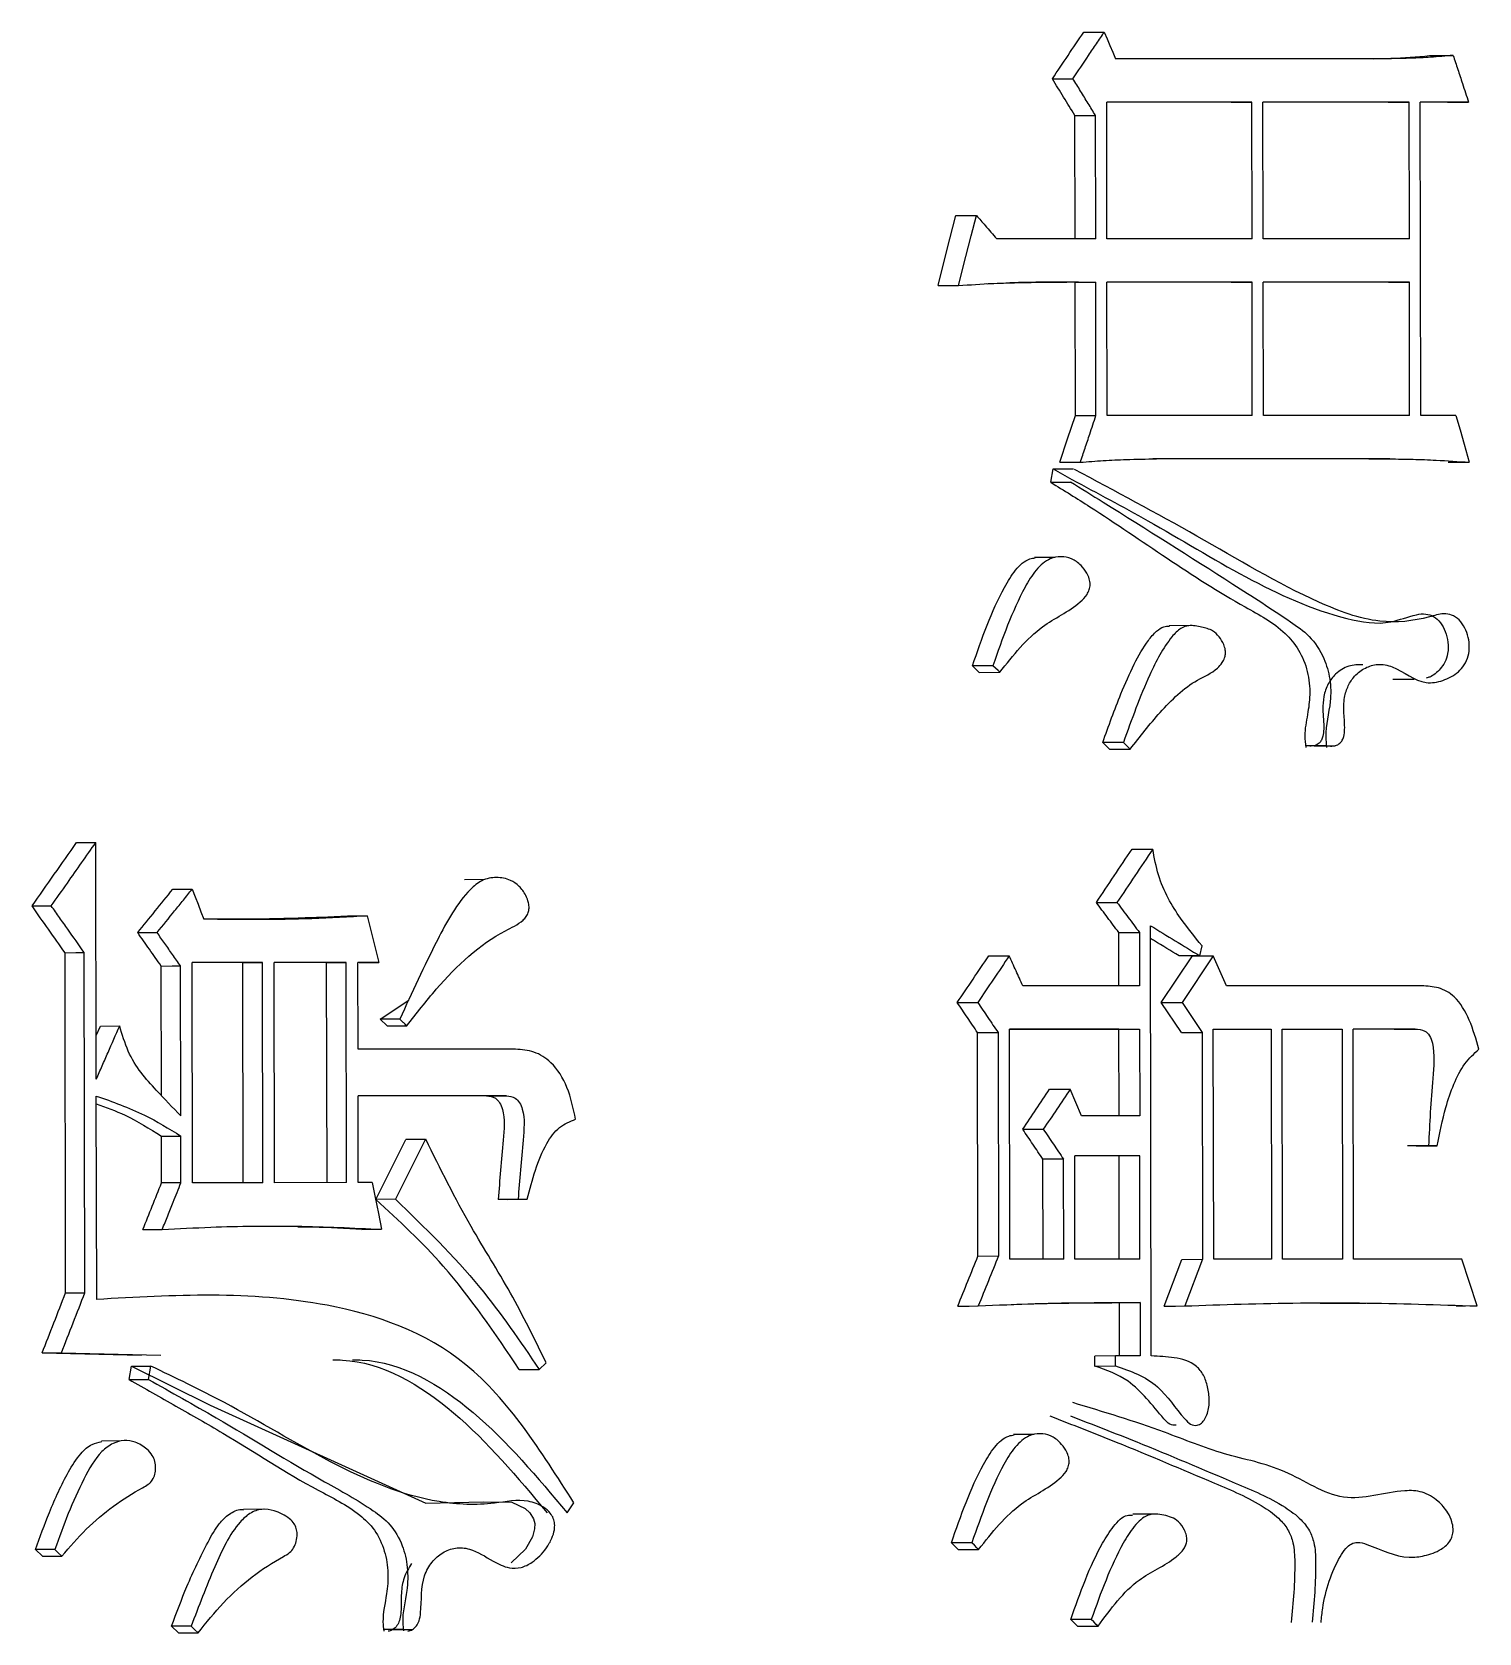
# Model space of a CAD drawing. Header units: millimetres. Extents: x 2320 to 4000, y 933 to 2121.
# Drawn here: x 2911.5 to 2916.2, y 1097.78 to 1102.98 of the extents above; entities that cross this region are included whole.
import ezdxf

# ---------------------------------------------------------------- set-up
doc = ezdxf.new("R2010")
doc.units = ezdxf.units.MM

msp = doc.modelspace()

# ---------------------------------------------------------------- linework, layer by layer
at = {"color": 7, "linetype": 'Continuous', "lineweight": 25}
for p, q in [((2915.9147, 1102.8906), (2915.0198, 1102.8906)), ((2914.8149, 1102.8254), (2914.8817, 1102.8257)), ((2915.4619, 1102.75), (2914.991, 1102.75)), ((2914.9917, 1102.3065), (2914.991, 1102.75)), ((2915.1379, 1102.7497), (2914.991, 1102.7497)), ((2915.3944, 1102.7497), (2915.4619, 1102.75)), ((2915.4627, 1102.3065), (2915.4619, 1102.75)), ((2915.9723, 1102.75), (2915.498, 1102.75)), ((2915.4988, 1102.3065), (2915.498, 1102.75)), ((2915.9042, 1102.7497), (2915.9723, 1102.75)), ((2915.973, 1102.3065), (2915.9723, 1102.75)), ((2916.1652, 1102.75), (2916.0081, 1102.75)), ((2916.0098, 1101.7332), (2916.0081, 1102.75)), ((2916.0969, 1102.7497), (2916.1652, 1102.75)), ((2914.8884, 1102.3062), (2914.8878, 1102.7064)), ((2914.9554, 1102.3065), (2914.9547, 1102.7067)), ((2914.9554, 1102.3065), (2914.6344, 1102.3064)), ((2915.4627, 1102.3065), (2914.9917, 1102.3065)), ((2915.973, 1102.3065), (2915.4988, 1102.3065)), ((2914.8887, 1102.1656), (2914.9556, 1102.1658)), ((2914.8894, 1101.7329), (2914.8887, 1102.1656)), ((2914.9563, 1101.7331), (2914.9556, 1102.1658)), ((2915.4629, 1102.1658), (2914.992, 1102.1658)), ((2914.9927, 1101.7331), (2914.992, 1102.1658)), ((2915.3953, 1102.1656), (2914.992, 1102.1656)), ((2915.3953, 1102.1656), (2915.4629, 1102.1658)), ((2915.4636, 1101.7332), (2915.4629, 1102.1658)), ((2915.9733, 1102.1658), (2915.499, 1102.1658)), ((2915.4997, 1101.7332), (2915.499, 1102.1658)), ((2915.9051, 1102.1656), (2915.9733, 1102.1658)), ((2915.974, 1101.7332), (2915.9733, 1102.1658)), ((2914.8894, 1101.7329), (2914.9563, 1101.7331)), ((2915.4636, 1101.7332), (2914.9927, 1101.7331)), ((2915.974, 1101.7332), (2915.4997, 1101.7332)), ((2916.1241, 1101.7332), (2916.0098, 1101.7332)), ((2915.8416, 1101.5923), (2915.1404, 1101.5923)), ((2915.9098, 1101.5925), (2915.1527, 1101.5925)), ((2915.8416, 1101.5923), (2915.9098, 1101.5925)), ((2916.0989, 1101.5815), (2916.1672, 1101.5817)), ((2914.8098, 1101.5165), (2914.817, 1101.5598)), ((2914.817, 1101.5598), (2914.8838, 1101.5601)), ((2914.8098, 1101.5165), (2914.8766, 1101.5168)), ((2914.8234, 1101.2732), (2914.7567, 1101.273)), ((2915.262, 1101.0516), (2915.1943, 1101.0513)), ((2914.6221, 1100.9218), (2914.5556, 1100.9216)), ((2914.5776, 1100.8999), (2914.5556, 1100.9216)), ((2914.5776, 1100.8999), (2914.6441, 1100.9002)), ((2915.9194, 1100.8777), (2915.9882, 1100.8779)), ((2915.0454, 1100.673), (2914.9784, 1100.6728)), ((2915.0002, 1100.6512), (2914.9784, 1100.6728)), ((2915.7035, 1100.6622), (2915.6356, 1100.662)), ((2915.664, 1100.662), (2915.732, 1100.6622)), ((2911.7129, 1099.5801), (2911.7116, 1100.3481)), ((2915.0733, 1100.3267), (2915.1404, 1100.3269)), ((2912.9725, 1100.2278), (2912.9075, 1100.2275)), ((2911.5043, 1100.1423), (2911.5668, 1100.1425)), ((2912.4213, 1100.1052), (2912.5277, 1100.11)), ((2915.1359, 1098.6827), (2915.1335, 1100.0781)), ((2911.8472, 1100.0558), (2911.9101, 1100.0561)), ((2915.0305, 1099.8831), (2915.0302, 1100.0562)), ((2915.0973, 1100.0565), (2915.0976, 1099.8834)), ((2911.6132, 1098.8875), (2911.6114, 1099.9908)), ((2911.6759, 1098.8877), (2911.674, 1099.9911)), ((2915.1682, 1099.8291), (2915.2692, 1099.9805)), ((2915.3366, 1099.9808), (2915.2355, 1099.8293)), ((2915.2931, 1099.9808), (2915.3003, 1100.0132)), ((2915.3801, 1099.8834), (2915.3366, 1099.9808)), ((2911.924, 1099.5274), (2911.9233, 1099.9476)), ((2911.9872, 1099.4611), (2911.9863, 1099.9479)), ((2912.2519, 1099.9588), (2912.0243, 1099.9587)), ((2912.0255, 1099.2448), (2912.0243, 1099.9587)), ((2912.1885, 1099.9585), (2912.0243, 1099.9585)), ((2912.1885, 1099.9585), (2912.2519, 1099.9588)), ((2912.1897, 1099.2446), (2912.1885, 1099.9585)), ((2912.2531, 1099.2448), (2912.2519, 1099.9588)), ((2912.524, 1099.9588), (2912.2897, 1099.9588)), ((2912.2909, 1099.2448), (2912.2897, 1099.9588)), ((2912.4602, 1099.9586), (2912.2897, 1099.9585)), ((2912.4602, 1099.9586), (2912.524, 1099.9588)), ((2912.4614, 1099.2446), (2912.4602, 1099.9586)), ((2912.5252, 1099.2449), (2912.524, 1099.9588)), ((2912.6295, 1099.9588), (2912.5617, 1099.9588)), ((2912.5622, 1099.6776), (2912.5617, 1099.9588)), ((2912.5656, 1099.9586), (2912.5617, 1099.9586)), ((2912.5656, 1099.9586), (2912.6295, 1099.9588)), ((2915.0976, 1099.8834), (2914.7189, 1099.8834)), ((2916.0129, 1099.8834), (2915.3801, 1099.8834)), ((2912.6336, 1099.7747), (2912.7272, 1099.8372)), ((2915.2334, 1099.7317), (2915.1682, 1099.8291)), ((2915.2355, 1099.8293), (2915.3008, 1099.732)), ((2912.6562, 1099.7531), (2912.6336, 1099.7747)), ((2911.7126, 1099.7223), (2911.726, 1099.7529)), ((2911.726, 1099.7529), (2911.7888, 1099.7532)), ((2914.5735, 1099.0069), (2914.5722, 1099.7317)), ((2914.6387, 1099.7319), (2914.64, 1099.0072)), ((2914.6753, 1099.7427), (2915.0978, 1099.7428)), ((2914.6765, 1098.9963), (2914.6753, 1099.7427)), ((2915.0307, 1099.7425), (2914.6753, 1099.7425)), ((2915.0307, 1099.7425), (2915.0978, 1099.7428)), ((2915.0312, 1099.4613), (2915.0307, 1099.7425)), ((2915.0978, 1099.7428), (2915.0983, 1099.4615)), ((2915.3008, 1099.732), (2915.302, 1098.9964)), ((2915.337, 1099.7428), (2915.5247, 1099.7428)), ((2915.3382, 1098.9964), (2915.337, 1099.7428)), ((2915.4571, 1099.7425), (2915.5247, 1099.7428)), ((2915.5247, 1099.7428), (2915.526, 1098.9964)), ((2915.5608, 1099.7428), (2915.7551, 1099.7428)), ((2915.562, 1098.9964), (2915.5608, 1099.7428)), ((2915.6872, 1099.7425), (2915.7551, 1099.7428)), ((2915.7551, 1099.7428), (2915.7563, 1098.9964)), ((2915.9917, 1099.7428), (2915.791, 1099.7428)), ((2915.7922, 1098.9964), (2915.791, 1099.7428)), ((2915.9234, 1099.7425), (2915.791, 1099.7425)), ((2915.9238, 1099.7425), (2915.992, 1099.7428)), ((2913.073, 1099.6777), (2912.5622, 1099.6776)), ((2911.7141, 1098.8661), (2911.7129, 1099.5259)), ((2913.0433, 1099.5262), (2912.5624, 1099.5261)), ((2912.5629, 1099.2449), (2912.5624, 1099.5261)), ((2912.9789, 1099.526), (2912.5624, 1099.5259)), ((2912.9792, 1099.526), (2913.0436, 1099.5262)), ((2915.0983, 1099.4615), (2914.9092, 1099.4615)), ((2911.9245, 1099.2445), (2911.9242, 1099.396)), ((2911.9875, 1099.2448), (2911.9873, 1099.3962)), ((2912.6197, 1099.1907), (2912.7169, 1099.3853)), ((2912.781, 1099.3855), (2912.6836, 1099.191)), ((2912.7173, 1099.3861), (2912.7814, 1099.3864)), ((2916.0353, 1099.3642), (2915.9671, 1099.3639)), ((2915.9956, 1099.3639), (2916.0638, 1099.3642)), ((2916.0638, 1099.3642), (2916.0353, 1099.3642)), ((2914.8512, 1099.3209), (2914.7844, 1099.3206)), ((2914.785, 1098.9961), (2914.7844, 1099.3206)), ((2914.8517, 1098.9964), (2914.8512, 1099.3209)), ((2915.0985, 1099.3317), (2914.8876, 1099.3317)), ((2914.8882, 1098.9964), (2914.8876, 1099.3317)), ((2915.0314, 1099.3315), (2914.8876, 1099.3314)), ((2915.0985, 1099.3317), (2915.0314, 1099.3315)), ((2915.032, 1098.9961), (2915.0314, 1099.3315)), ((2915.0991, 1098.9964), (2915.0985, 1099.3317)), ((2911.9875, 1099.2448), (2911.9245, 1099.2445)), ((2912.2531, 1099.2448), (2912.0255, 1099.2448)), ((2912.5252, 1099.2449), (2912.2909, 1099.2448)), ((2912.6081, 1099.2449), (2912.5629, 1099.2449)), ((2912.6836, 1099.191), (2912.6197, 1099.1907)), ((2913.0814, 1099.1909), (2913.0169, 1099.1906)), ((2913.0468, 1099.1906), (2913.0169, 1099.1906)), ((2913.0468, 1099.1906), (2913.1113, 1099.1909)), ((2913.0814, 1099.1909), (2913.1113, 1099.1909)), ((2911.864, 1099.0931), (2911.927, 1099.0933)), ((2912.5746, 1099.0932), (2912.6385, 1099.0935)), ((2914.5735, 1099.0069), (2914.64, 1099.0072)), ((2914.8517, 1098.9964), (2914.6765, 1098.9963)), ((2915.0991, 1098.9964), (2914.8882, 1098.9964)), ((2915.1771, 1098.8447), (2915.2347, 1098.9961)), ((2915.2347, 1098.9961), (2915.302, 1098.9964)), ((2915.302, 1098.9964), (2915.2444, 1098.8449)), ((2915.526, 1098.9964), (2915.3382, 1098.9964)), ((2915.7563, 1098.9964), (2915.562, 1098.9964)), ((2916.143, 1098.9964), (2915.7922, 1098.9964)), ((2916.1932, 1098.8449), (2916.143, 1098.9964)), ((2911.6132, 1098.8875), (2911.6759, 1098.8877)), ((2915.0322, 1098.8555), (2914.9999, 1098.8554)), ((2915.0325, 1098.6827), (2915.0322, 1098.8555)), ((2915.0993, 1098.8557), (2915.0996, 1098.6827)), ((2915.6833, 1098.8535), (2915.832, 1098.854)), ((2911.5373, 1098.6928), (2911.5999, 1098.693)), ((2911.5373, 1098.6928), (2911.8595, 1098.6851)), ((2911.5999, 1098.693), (2911.9226, 1098.6853)), ((2915.0197, 1098.6827), (2914.9527, 1098.6824)), ((2914.9528, 1098.65), (2914.9527, 1098.6824)), ((2915.0197, 1098.6502), (2915.0197, 1098.6827)), ((2915.0996, 1098.6827), (2915.0197, 1098.6827)), ((2911.8192, 1098.6063), (2911.8268, 1098.6496)), ((2911.8268, 1098.6496), (2911.8897, 1098.6498)), ((2911.8821, 1098.6065), (2911.8897, 1098.6498)), ((2913.0851, 1098.639), (2913.1496, 1098.6392)), ((2913.1496, 1098.6392), (2913.172, 1098.6609)), ((2914.9528, 1098.65), (2915.0197, 1098.6502)), ((2911.7932, 1098.4071), (2911.7297, 1098.4069)), ((2914.7553, 1098.4283), (2914.6886, 1098.428)), ((2912.2543, 1098.1853), (2912.1902, 1098.1851)), ((2915.1427, 1098.1695), (2915.0755, 1098.1692)), ((2911.578, 1098.0548), (2911.5155, 1098.0546)), ((2911.5384, 1098.0329), (2911.5155, 1098.0545)), ((2914.5537, 1098.0769), (2914.4873, 1098.0766)), ((2914.5093, 1098.055), (2914.4874, 1098.0766)), ((2914.5093, 1098.055), (2914.5757, 1098.0553)), ((2911.5384, 1098.0329), (2911.6009, 1098.0332)), ((2912.0203, 1097.8061), (2911.9572, 1097.8059)), ((2911.9801, 1097.7842), (2911.9573, 1097.8058)), ((2911.98, 1097.7843), (2912.0431, 1097.7845)), ((2912.7088, 1097.7954), (2912.6448, 1097.7951)), ((2912.6745, 1097.7952), (2912.7386, 1097.7954)), ((2914.9411, 1097.8281), (2914.8742, 1097.8279)), ((2914.8961, 1097.8062), (2914.8742, 1097.8278))]:
    msp.add_line(p, q, dxfattribs=at)
at = {"color": 7, "linetype": 'Continuous', "lineweight": 25, "flags": 128}
for points in [[(2914.9164, 1102.9769), (2914.9539, 1102.977), (2914.9833, 1102.9771)], [(2914.9833, 1102.9771), (2914.9924, 1102.9555), (2915.0016, 1102.9339), (2915.0107, 1102.9122), (2915.0198, 1102.8906)], [(2916.0466, 1102.9012), (2916.0849, 1102.9013), (2916.115, 1102.9014)], [(2914.8878, 1102.7064), (2914.9252, 1102.7066), (2914.9547, 1102.7067)], [(2914.4439, 1102.1547), (2914.4729, 1102.2683), (2914.502, 1102.3819)], [(2914.502, 1102.3819), (2914.5392, 1102.382), (2914.5684, 1102.3821)], [(2914.5102, 1102.155), (2914.5344, 1102.2495), (2914.5514, 1102.3158), (2914.5684, 1102.3821)], [(2914.4439, 1102.1547), (2914.481, 1102.1549), (2914.5102, 1102.155)], [(2914.8388, 1101.5814), (2914.8641, 1101.6572), (2914.8894, 1101.7329)], [(2916.1241, 1101.7332), (2916.1374, 1101.6865), (2916.1507, 1101.6399), (2916.1672, 1101.5817)], [(2914.8388, 1101.5814), (2914.8762, 1101.5816), (2914.9056, 1101.5817)], [(2914.6441, 1100.9002), (2914.6385, 1100.9057), (2914.6303, 1100.9138), (2914.6221, 1100.9218)], [(2915.0002, 1100.6512), (2915.0246, 1100.6513), (2915.0459, 1100.6513), (2915.0672, 1100.6514)], [(2915.0672, 1100.6514), (2915.0618, 1100.6568), (2915.0536, 1100.6649), (2915.0454, 1100.673)], [(2911.6489, 1100.3478), (2911.684, 1100.348), (2911.7116, 1100.3481)], [(2911.9608, 1100.1965), (2911.9962, 1100.1966), (2912.0239, 1100.1967)], [(2912.0239, 1100.1967), (2912.0335, 1100.1724), (2912.043, 1100.148), (2912.0525, 1100.1237), (2912.0621, 1100.0994)], [(2914.9575, 1100.1536), (2914.995, 1100.1537), (2915.0245, 1100.1538)], [(2912.5277, 1100.11), (2912.5635, 1100.1102), (2912.5916, 1100.1103)], [(2912.5916, 1100.1103), (2912.6035, 1100.0627), (2912.6165, 1100.0108), (2912.6295, 1099.9588)], [(2915.0302, 1100.0562), (2915.0678, 1100.0564), (2915.0973, 1100.0565)], [(2911.6114, 1099.9908), (2911.6464, 1099.991), (2911.674, 1099.9911)], [(2914.6083, 1099.9805), (2914.6456, 1099.9806), (2914.6749, 1099.9807)], [(2915.2931, 1099.9808), (2915.2554, 1099.9806), (2915.2258, 1099.9805)], [(2915.2692, 1099.9805), (2915.3069, 1099.9806), (2915.3366, 1099.9808)], [(2911.9233, 1099.9476), (2911.9586, 1099.9478), (2911.9863, 1099.9479)], [(2914.5063, 1099.829), (2914.5435, 1099.8292), (2914.5727, 1099.8293)], [(2915.1682, 1099.8291), (2915.2059, 1099.8292), (2915.2355, 1099.8293)], [(2912.6976, 1099.775), (2912.6742, 1099.7749), (2912.6539, 1099.7748), (2912.6336, 1099.7747)], [(2912.6562, 1099.7531), (2912.6795, 1099.7532), (2912.6999, 1099.7533), (2912.7202, 1099.7533)], [(2914.5722, 1099.7317), (2914.6095, 1099.7318), (2914.6387, 1099.7319)], [(2915.2334, 1099.7317), (2915.2712, 1099.7318), (2915.3008, 1099.732)], [(2914.8059, 1099.5478), (2914.8433, 1099.5479), (2914.8727, 1099.548)], [(2914.9092, 1099.4615), (2914.8909, 1099.5048), (2914.8727, 1099.548)], [(2911.9242, 1099.396), (2911.9425, 1099.396), (2911.9608, 1099.3961), (2911.9873, 1099.3962)], [(2914.7187, 1099.418), (2914.756, 1099.4181), (2914.7854, 1099.4182)], [(2912.6081, 1099.2449), (2912.6178, 1099.1965), (2912.6282, 1099.145), (2912.6385, 1099.0935)], [(2914.508, 1098.8446), (2914.5452, 1098.8448), (2914.5744, 1098.8449)], [(2915.0993, 1098.8557), (2915.0617, 1098.8556), (2915.0322, 1098.8555)], [(2915.1771, 1098.8447), (2915.2148, 1098.8448), (2915.2444, 1098.8449)], [(2916.1932, 1098.8449), (2916.1549, 1098.8448), (2916.1249, 1098.8447)], [(2911.8268, 1098.6496), (2912.0825, 1098.5227), (2912.7816, 1098.2053), (2912.9685, 1098.2097), (2913.0609, 1098.2085), (2913.1045, 1098.188), (2913.1197, 1098.174), (2913.1314, 1098.1549), (2913.1352, 1098.139), (2913.1349, 1098.1224), (2913.128, 1098.0957), (2913.1056, 1098.0558), (2913.0586, 1098.0112), (2913.0586, 1098.0112)], [(2911.8192, 1098.6063), (2911.8471, 1098.6064), (2911.8646, 1098.6064), (2911.8821, 1098.6065)], [(2913.2401, 1098.1741), (2913.2513, 1098.1903), (2913.2624, 1098.2065)], [(2911.6009, 1098.0332), (2911.5895, 1098.044), (2911.578, 1098.0548)], [(2914.5757, 1098.0553), (2914.5701, 1098.0607), (2914.5619, 1098.0688), (2914.5537, 1098.0769)], [(2912.0432, 1097.7845), (2912.0318, 1097.7953), (2912.0204, 1097.8061)], [(2914.8961, 1097.8062), (2914.9205, 1097.8063), (2914.9417, 1097.8064), (2914.963, 1097.8065)], [(2914.963, 1097.8065), (2914.9574, 1097.812), (2914.9493, 1097.82), (2914.9411, 1097.8281)]]:
    msp.add_lwpolyline(points, dxfattribs=at)
at = {"color": 7, "linetype": 'Continuous', "lineweight": 25}
for points, knots in [([(2914.8149, 1102.8254), (2914.8318, 1102.8507), (2914.8656, 1102.9011), (2914.8995, 1102.9516), (2914.9164, 1102.9769)], [0, 0, 0, 0, 0.5, 1, 1, 1, 1]), ([(2914.8817, 1102.8257), (2914.8986, 1102.8509), (2914.924, 1102.8888), (2914.9579, 1102.9393), (2914.9749, 1102.9645), (2914.9833, 1102.9771)], [0, 0, 0, 0, 0.5, 0.75, 1, 1, 1, 1]), ([(2915.8568, 1102.8906), (2915.878, 1102.891), (2915.9204, 1102.8918), (2915.9837, 1102.8952), (2916.0256, 1102.8992), (2916.0466, 1102.9012)], [0, 0, 0, 0, 0.33543, 0.667608, 1, 1, 1, 1]), ([(2916.115, 1102.9014), (2916.0907, 1102.8991), (2916.0453, 1102.8948), (2915.9785, 1102.8918), (2915.936, 1102.891), (2915.9148, 1102.8906)], [0, 0, 0, 0, 0.365045, 0.682453, 1, 1, 1, 1]), ([(2916.115, 1102.9014), (2916.12, 1102.8862), (2916.1301, 1102.8559), (2916.1469, 1102.8054), (2916.1586, 1102.7701), (2916.1652, 1102.75)], [0, 0, 0, 0, 0.30079, 0.601581, 1, 1, 1, 1]), ([(2914.8878, 1102.7064), (2914.8756, 1102.7263), (2914.8513, 1102.7659), (2914.827, 1102.8056), (2914.8149, 1102.8254)], [0, 0, 0, 0, 0.499999, 1, 1, 1, 1]), ([(2914.9547, 1102.7067), (2914.9468, 1102.7196), (2914.9307, 1102.7458), (2914.9063, 1102.7855), (2914.8899, 1102.8123), (2914.8817, 1102.8257)], [0, 0, 0, 0, 0.324476, 0.662238, 1, 1, 1, 1]), ([(2914.5684, 1102.3821), (2914.5779, 1102.3713), (2914.5936, 1102.3532), (2914.6156, 1102.328), (2914.6281, 1102.3136), (2914.6344, 1102.3064)], [0, 0, 0, 0, 0.4303512, 0.7151758, 1, 1, 1, 1]), ([(2914.5102, 1102.155), (2914.5845, 1102.1597), (2914.696, 1102.1667), (2914.8444, 1102.1668), (2914.9185, 1102.1662), (2914.9556, 1102.1658)], [0, 0, 0, 0, 0.499643, 0.749805, 1, 1, 1, 1]), ([(2914.6011, 1102.1613), (2914.601, 1102.161), (2914.6009, 1102.1606), (2914.6385, 1102.1622), (2914.7262, 1102.1652), (2914.7973, 1102.1657), (2914.8478, 1102.1658), (2914.8565, 1102.1658), (2914.8621, 1102.1658)], [0, 0, 0, 0, 0.075068, 0.109107, 0.519805, 0.708473, 0.812965, 1, 1, 1, 1]), ([(2914.9056, 1101.5817), (2914.9107, 1101.5969), (2914.9209, 1101.6272), (2914.9378, 1101.6777), (2914.9496, 1101.713), (2914.9563, 1101.7331)], [0, 0, 0, 0, 0.300788, 0.601575, 1, 1, 1, 1]), ([(2914.9056, 1101.5817), (2914.9304, 1101.5836), (2914.98, 1101.5874), (2915.0624, 1101.5912), (2915.1199, 1101.5921), (2915.1527, 1101.5925)], [0, 0, 0, 0, 0.300884, 0.601781, 1, 1, 1, 1]), ([(2915.9098, 1101.5925), (2915.9349, 1101.5922), (2915.985, 1101.5916), (2916.0709, 1101.5882), (2916.1315, 1101.5841), (2916.1672, 1101.5817)], [0, 0, 0, 0, 0.29168, 0.583373, 1, 1, 1, 1]), ([(2914.817, 1101.5598), (2914.8375, 1101.5484), (2914.9399, 1101.4916), (2915.2579, 1101.3261), (2915.587, 1101.1026), (2915.8951, 1101.0498), (2915.9779, 1101.0853), (2916.025, 1101.0917), (2916.0525, 1101.0828), (2916.0746, 1101.0626), (2916.091, 1101.0334), (2916.0998, 1100.9984), (2916.0991, 1100.9627), (2916.0893, 1100.9323), (2916.0695, 1100.9052), (2916.0484, 1100.8867), (2916.0317, 1100.8826), (2916.0278, 1100.8816)], [0, 0, 0, 0, 0.043743, 0.218678, 0.674874, 0.770685, 0.827126, 0.847708, 0.865227, 0.88276, 0.900201, 0.918353, 0.935984, 0.951559, 0.965799, 0.992116, 1, 1, 1, 1]), ([(2915.7176, 1100.6611), (2915.7227, 1100.6612), (2915.7333, 1100.6613), (2915.7468, 1100.6682), (2915.756, 1100.6796), (2915.7618, 1100.695), (2915.7645, 1100.7247), (2915.76, 1100.7664), (2915.7601, 1100.8157), (2915.7735, 1100.858), (2915.7967, 1100.8923), (2915.8299, 1100.9167), (2915.8725, 1100.9294), (2915.9412, 1100.916), (2916.0061, 1100.8578), (2916.0825, 1100.8715), (2916.1247, 1100.8927), (2916.1524, 1100.9228), (2916.1651, 1100.9518), (2916.1687, 1100.9836), (2916.165, 1101.015), (2916.154, 1101.0457), (2916.1353, 1101.0717), (2916.111, 1101.0879), (2916.0774, 1101.0922), (2916.0011, 1101.0672), (2915.8626, 1101.0536), (2915.6065, 1101.1514), (2915.2859, 1101.3457), (2915.0197, 1101.4875), (2914.8866, 1101.5584)], [0, 0, 0, 0, 0.007652, 0.015681, 0.02075, 0.025816, 0.034148, 0.052936, 0.071785, 0.086911, 0.102014, 0.121926, 0.142159, 0.165849, 0.223522, 0.250537, 0.277587, 0.290073, 0.302699, 0.313484, 0.324495, 0.336811, 0.350181, 0.363527, 0.376359, 0.399765, 0.479952, 0.580348, 0.790137, 1, 1, 1, 1]), ([(2914.8098, 1101.5165), (2914.8523, 1101.4903), (2915.0647, 1101.3589), (2915.3105, 1101.1775), (2915.5493, 1101.054), (2915.6162, 1100.9753), (2915.6451, 1100.9054), (2915.6529, 1100.8308), (2915.643, 1100.7617), (2915.6311, 1100.7052), (2915.6353, 1100.6691), (2915.6368, 1100.6565)], [0, 0, 0, 0, 0.121837, 0.609205, 0.736134, 0.787443, 0.839025, 0.888224, 0.929796, 0.97544, 1, 1, 1, 1]), ([(2914.8736, 1101.5186), (2914.9089, 1101.4965), (2915.0854, 1101.3861), (2915.3242, 1101.2363), (2915.5464, 1101.0927), (2915.6504, 1101.021), (2915.6958, 1100.9546), (2915.7179, 1100.8786), (2915.7197, 1100.7903), (2915.6971, 1100.7184), (2915.7032, 1100.6682), (2915.7047, 1100.6567)], [0, 0, 0, 0, 0.1010908, 0.5054168, 0.6861437, 0.747623, 0.8099489, 0.856214, 0.9025377, 0.9776718, 1, 1, 1, 1]), ([(2914.5556, 1100.9216), (2914.5863, 1101.01), (2914.6248, 1101.1211), (2914.6931, 1101.2329), (2914.7293, 1101.2673), (2914.7529, 1101.2707), (2914.7587, 1101.2716)], [0, 0, 0, 0, 0.631827, 0.793273, 0.948374, 1, 1, 1, 1]), ([(2914.6441, 1100.9002), (2914.6878, 1100.9553), (2914.7651, 1101.0527), (2914.876, 1101.0993), (2914.9247, 1101.1471), (2914.9351, 1101.1675), (2914.9387, 1101.1855), (2914.935, 1101.2047), (2914.9249, 1101.2261), (2914.9063, 1101.2504), (2914.8777, 1101.2713), (2914.8426, 1101.2774), (2914.8014, 1101.2699), (2914.7597, 1101.2339), (2914.6915, 1101.1204), (2914.6529, 1101.0099), (2914.6221, 1100.9218)], [0, 0, 0, 0, 0.207529, 0.367372, 0.400835, 0.416669, 0.431353, 0.44814, 0.466693, 0.497247, 0.538462, 0.578547, 0.619957, 0.682143, 0.746846, 1, 1, 1, 1]), ([(2914.9784, 1100.6728), (2914.9973, 1100.726), (2915.0283, 1100.813), (2915.0773, 1100.924), (2915.1165, 1100.9926), (2915.1496, 1101.0327), (2915.1736, 1101.0497), (2915.1883, 1101.0501), (2915.1944, 1101.0503)], [0, 0, 0, 0, 0.358147, 0.585823, 0.784381, 0.880615, 0.950661, 1, 1, 1, 1]), ([(2915.0672, 1100.6514), (2915.099, 1100.6918), (2915.1655, 1100.7766), (2915.2606, 1100.8684), (2915.3373, 1100.8989), (2915.3647, 1100.929), (2915.3735, 1100.9449), (2915.3769, 1100.9592), (2915.3762, 1100.9747), (2915.3699, 1100.9949), (2915.3562, 1101.017), (2915.332, 1101.0392), (2915.2976, 1101.0476), (2915.2627, 1101.0547), (2915.2282, 1101.044), (2915.1806, 1100.9931), (2915.1159, 1100.8684), (2915.0721, 1100.7471), (2915.0454, 1100.673)], [0, 0, 0, 0, 0.145125, 0.304252, 0.383322, 0.406111, 0.420719, 0.431527, 0.442364, 0.458239, 0.484495, 0.512276, 0.553408, 0.599256, 0.628705, 0.66811, 0.797295, 1, 1, 1, 1]), ([(2915.8226, 1100.925), (2915.807, 1100.9247), (2915.7758, 1100.9242), (2915.7362, 1100.8997), (2915.7083, 1100.8641), (2915.6939, 1100.8233), (2915.6909, 1100.7722), (2915.6969, 1100.7299), (2915.694, 1100.6957), (2915.6884, 1100.6798), (2915.6797, 1100.6688), (2915.6663, 1100.6614), (2915.6558, 1100.6611), (2915.6497, 1100.6609)], [0, 0, 0, 0, 0.1516546, 0.3033297, 0.4116147, 0.5204153, 0.6189366, 0.7738977, 0.8270404, 0.8622462, 0.8976433, 0.940748, 1, 1, 1, 1]), ([(2911.5043, 1100.1423), (2911.5284, 1100.1765), (2911.5766, 1100.245), (2911.6248, 1100.3136), (2911.6489, 1100.3478)], [0, 0, 0, 0, 0.5, 1, 1, 1, 1]), ([(2911.5668, 1100.1425), (2911.5842, 1100.1672), (2911.6171, 1100.2139), (2911.6653, 1100.2824), (2911.6961, 1100.3262), (2911.7116, 1100.3481)], [0, 0, 0, 0, 0.360725, 0.680362, 1, 1, 1, 1]), ([(2914.9575, 1100.1536), (2914.9768, 1100.1824), (2915.0154, 1100.2401), (2915.0539, 1100.2978), (2915.0732, 1100.3266)], [0, 0, 0, 0, 0.5, 1, 1, 1, 1]), ([(2915.1404, 1100.3269), (2915.1211, 1100.2981), (2915.0825, 1100.2404), (2915.0438, 1100.1827), (2915.0245, 1100.1538)], [0, 0, 0, 0, 0.500001, 1, 1, 1, 1]), ([(2915.3003, 1100.0132), (2915.2767, 1100.0423), (2915.2375, 1100.0905), (2915.1886, 1100.1663), (2915.1564, 1100.2421), (2915.1458, 1100.2985), (2915.1404, 1100.3269)], [0, 0, 0, 0, 0.333781, 0.552151, 0.77417, 1, 1, 1, 1]), ([(2912.7202, 1099.7533), (2912.7516, 1099.7937), (2912.8465, 1099.9155), (2912.9743, 1100.0351), (2913.0848, 1100.0828), (2913.1079, 1100.1071), (2913.1152, 1100.1203), (2913.1178, 1100.136), (2913.1153, 1100.1558), (2913.1052, 1100.1813), (2913.0855, 1100.2079), (2913.0527, 1100.2297), (2913.0107, 1100.2377), (2912.9642, 1100.2289), (2912.8913, 1100.1674), (2912.8048, 1100.0084), (2912.7371, 1099.861), (2912.6976, 1099.775)], [0, 0, 0, 0, 0.1170235, 0.3535333, 0.40969, 0.4219133, 0.4319578, 0.442101, 0.4536789, 0.4720752, 0.4997704, 0.527463, 0.5683227, 0.6108044, 0.6490141, 0.7951665, 1, 1, 1, 1]), ([(2911.8472, 1100.0558), (2911.8661, 1100.0792), (2911.904, 1100.1261), (2911.9419, 1100.173), (2911.9608, 1100.1965)], [0, 0, 0, 0, 0.5, 1, 1, 1, 1]), ([(2911.9101, 1100.0561), (2911.9291, 1100.0795), (2911.9576, 1100.1147), (2911.9955, 1100.1615), (2912.0144, 1100.185), (2912.0239, 1100.1967)], [0, 0, 0, 0, 0.5, 0.75, 1, 1, 1, 1]), ([(2911.6114, 1099.9908), (2911.5935, 1100.0161), (2911.5579, 1100.0666), (2911.5222, 1100.117), (2911.5043, 1100.1423)], [0, 0, 0, 0, 0.5, 1, 1, 1, 1]), ([(2911.674, 1099.9911), (2911.6562, 1100.0163), (2911.6294, 1100.0542), (2911.5936, 1100.1047), (2911.5758, 1100.1299), (2911.5668, 1100.1425)], [0, 0, 0, 0, 0.4999999, 0.7499999, 1, 1, 1, 1]), ([(2915.0302, 1100.0562), (2915.0181, 1100.0724), (2914.9938, 1100.1049), (2914.9696, 1100.1373), (2914.9575, 1100.1536)], [0, 0, 0, 0, 0.500001, 1, 1, 1, 1]), ([(2915.0245, 1100.1538), (2915.0366, 1100.1376), (2915.0609, 1100.1051), (2915.0851, 1100.0727), (2915.0973, 1100.0565)], [0, 0, 0, 0, 0.500001, 1, 1, 1, 1]), ([(2912.5916, 1100.1103), (2912.532, 1100.1066), (2912.4142, 1100.0993), (2912.2668, 1100.098), (2912.1499, 1100.0985), (2912.0913, 1100.0991), (2912.0621, 1100.0994)], [0, 0, 0, 0, 0.33903, 0.669456, 0.834726, 1, 1, 1, 1]), ([(2912.4455, 1100.1054), (2912.4455, 1100.1054), (2912.4455, 1100.1054), (2912.4446, 1100.1054), (2912.4097, 1100.1044), (2912.294, 1100.1), (2912.1996, 1100.0993), (2912.1406, 1100.0991), (2912.1113, 1100.0991), (2912.0986, 1100.0991), (2912.0909, 1100.0991)], [0, 0, 0, 0, 0.001521, 0.009304, 0.018805, 0.442977, 0.677305, 0.791604, 0.874752, 1, 1, 1, 1]), ([(2915.1335, 1100.0781), (2915.1602, 1100.0619), (2915.2134, 1100.0294), (2915.2666, 1099.997), (2915.2931, 1099.9808)], [0, 0, 0, 0, 0.5, 1, 1, 1, 1]), ([(2911.9233, 1099.9476), (2911.9106, 1099.9657), (2911.8853, 1100.0017), (2911.8599, 1100.0378), (2911.8472, 1100.0558)], [0, 0, 0, 0, 0.5, 1, 1, 1, 1]), ([(2911.9863, 1099.9479), (2911.9776, 1099.9603), (2911.9606, 1099.9845), (2911.9352, 1100.0205), (2911.9185, 1100.0442), (2911.9101, 1100.0561)], [0, 0, 0, 0, 0.342692, 0.671346, 1, 1, 1, 1]), ([(2915.2258, 1099.9805), (2915.1993, 1099.9967), (2915.1686, 1100.0155), (2915.1378, 1100.0343), (2915.1336, 1100.0368)], [0, 0, 0, 0, 0.864063, 1, 1, 1, 1]), ([(2914.5063, 1099.829), (2914.5233, 1099.8543), (2914.5574, 1099.9047), (2914.5913, 1099.9552), (2914.6083, 1099.9805)], [0, 0, 0, 0, 0.500001, 1, 1, 1, 1]), ([(2914.6749, 1099.9807), (2914.6579, 1099.9555), (2914.6238, 1099.905), (2914.5898, 1099.8545), (2914.5727, 1099.8293)], [0, 0, 0, 0, 0.5000008, 1, 1, 1, 1]), ([(2914.7189, 1099.8834), (2914.7115, 1099.8996), (2914.6969, 1099.932), (2914.6822, 1099.9645), (2914.6749, 1099.9807)], [0, 0, 0, 0, 0.500003, 1, 1, 1, 1]), ([(2916.199, 1099.6778), (2916.1896, 1099.7099), (2916.1711, 1099.7729), (2916.1271, 1099.8491), (2916.0681, 1099.8805), (2916.0313, 1099.8824), (2916.0129, 1099.8834)], [0, 0, 0, 0, 0.291832, 0.574338, 0.788145, 1, 1, 1, 1]), ([(2914.5722, 1099.7317), (2914.5613, 1099.7479), (2914.5393, 1099.7803), (2914.5173, 1099.8128), (2914.5063, 1099.829)], [0, 0, 0, 0, 0.500001, 1, 1, 1, 1]), ([(2914.5727, 1099.8293), (2914.5837, 1099.813), (2914.6057, 1099.7806), (2914.6277, 1099.7481), (2914.6387, 1099.7319)], [0, 0, 0, 0, 0.500001, 1, 1, 1, 1]), ([(2912.7202, 1099.7533), (2912.7183, 1099.7551), (2912.7136, 1099.7596), (2912.7061, 1099.7668), (2912.7004, 1099.7723), (2912.6976, 1099.775)], [0, 0, 0, 0, 0.249837, 0.624946, 1, 1, 1, 1]), ([(2911.7129, 1099.5801), (2911.7192, 1099.5946), (2911.732, 1099.6236), (2911.7573, 1099.6813), (2911.7762, 1099.7245), (2911.7888, 1099.7532)], [0, 0, 0, 0, 0.251429, 0.502858, 1, 1, 1, 1]), ([(2911.9872, 1099.4611), (2911.9606, 1099.4888), (2911.9167, 1099.5345), (2911.8562, 1099.6002), (2911.8133, 1099.6698), (2911.797, 1099.7252), (2911.7888, 1099.7532)], [0, 0, 0, 0, 0.334901, 0.5526, 0.773626, 1, 1, 1, 1]), ([(2915.9917, 1099.7428), (2916.0025, 1099.7423), (2916.0197, 1099.7415), (2916.0406, 1099.7229), (2916.0569, 1099.6697), (2916.0445, 1099.5467), (2916.0389, 1099.4367), (2916.0353, 1099.3642)], [0, 0, 0, 0, 0.101292, 0.161492, 0.224995, 0.489361, 1, 1, 1, 1]), ([(2913.2678, 1099.4505), (2913.2604, 1099.4859), (2913.2458, 1099.5553), (2913.1962, 1099.6341), (2913.1339, 1099.6732), (2913.0932, 1099.6762), (2913.073, 1099.6777)], [0, 0, 0, 0, 0.292672, 0.574648, 0.788772, 1, 1, 1, 1]), ([(2916.0638, 1099.3642), (2916.072, 1099.4063), (2916.0853, 1099.4753), (2916.1159, 1099.5644), (2916.1498, 1099.6332), (2916.1828, 1099.6631), (2916.199, 1099.6778)], [0, 0, 0, 0, 0.347314, 0.569762, 0.788105, 1, 1, 1, 1]), ([(2911.7129, 1099.5259), (2911.7657, 1099.5074), (2911.8601, 1099.4742), (2911.9483, 1099.4201), (2911.9873, 1099.3962)], [0, 0, 0, 0, 0.557901, 1, 1, 1, 1]), ([(2911.713, 1099.5007), (2911.7444, 1099.4893), (2911.8174, 1099.4629), (2911.8854, 1099.4203), (2911.9242, 1099.396)], [0, 0, 0, 0, 0.429972, 1, 1, 1, 1]), ([(2912.9789, 1099.526), (2912.989, 1099.5251), (2913.0051, 1099.5237), (2913.0226, 1099.5045), (2913.0406, 1099.4603), (2913.0293, 1099.3495), (2913.0218, 1099.2538), (2913.0169, 1099.1906)], [0, 0, 0, 0, 0.100729, 0.162069, 0.226578, 0.489509, 1, 1, 1, 1]), ([(2913.0433, 1099.5262), (2913.0534, 1099.5254), (2913.0695, 1099.524), (2913.087, 1099.5048), (2913.1051, 1099.4605), (2913.0938, 1099.3497), (2913.0863, 1099.254), (2913.0814, 1099.1909)], [0, 0, 0, 0, 0.100834, 0.16221, 0.226726, 0.489604, 1, 1, 1, 1]), ([(2914.7187, 1099.418), (2914.7332, 1099.4396), (2914.7623, 1099.4829), (2914.7913, 1099.5262), (2914.8059, 1099.5478)], [0, 0, 0, 0, 0.5000008, 1, 1, 1, 1]), ([(2914.8727, 1099.548), (2914.8581, 1099.5264), (2914.829, 1099.4831), (2914.7999, 1099.4399), (2914.7854, 1099.4182)], [0, 0, 0, 0, 0.5000009, 1, 1, 1, 1]), ([(2913.1113, 1099.1909), (2913.1275, 1099.2545), (2913.1499, 1099.3423), (2913.2131, 1099.429), (2913.2498, 1099.4434), (2913.2678, 1099.4505)], [0, 0, 0, 0, 0.572425, 0.789886, 1, 1, 1, 1]), ([(2914.7844, 1099.3206), (2914.7735, 1099.3369), (2914.7516, 1099.3693), (2914.7296, 1099.4018), (2914.7187, 1099.418)], [0, 0, 0, 0, 0.500001, 1, 1, 1, 1]), ([(2914.7854, 1099.4182), (2914.7963, 1099.402), (2914.8183, 1099.3696), (2914.8402, 1099.3371), (2914.8512, 1099.3209)], [0, 0, 0, 0, 0.500001, 1, 1, 1, 1]), ([(2913.1723, 1098.6611), (2913.1349, 1098.7375), (2913.0601, 1098.8904), (2912.9145, 1099.1175), (2912.8291, 1099.2899), (2912.7816, 1099.3859)], [0, 0, 0, 0, 0.306697, 0.613648, 1, 1, 1, 1]), ([(2911.927, 1099.0933), (2911.9329, 1099.1081), (2911.9447, 1099.1377), (2911.9649, 1099.1882), (2911.9792, 1099.2239), (2911.9875, 1099.2448)], [0, 0, 0, 0, 0.293254, 0.586508, 1, 1, 1, 1]), ([(2913.0851, 1098.639), (2913.0065, 1098.7558), (2912.8673, 1098.9626), (2912.6947, 1099.1216), (2912.6197, 1099.1907)], [0, 0, 0, 0, 0.564924, 1, 1, 1, 1]), ([(2912.6836, 1099.191), (2912.7779, 1099.0999), (2912.9477, 1098.936), (2913.0875, 1098.7306), (2913.1496, 1098.6392)], [0, 0, 0, 0, 0.55543, 1, 1, 1, 1]), ([(2911.927, 1099.0933), (2911.9796, 1099.0959), (2912.1248, 1099.1031), (2912.3624, 1099.1065), (2912.5464, 1099.0978), (2912.6385, 1099.0935)], [0, 0, 0, 0, 0.221005, 0.610214, 1, 1, 1, 1]), ([(2912.5746, 1099.0932), (2912.522, 1099.0961), (2912.4528, 1099.1), (2912.3832, 1099.1006), (2912.3666, 1099.1007)], [0, 0, 0, 0, 0.761269, 1, 1, 1, 1]), ([(2914.64, 1099.0072), (2914.629, 1098.9801), (2914.6072, 1098.926), (2914.5853, 1098.8719), (2914.5744, 1098.8449)], [0, 0, 0, 0, 0.500001, 1, 1, 1, 1]), ([(2911.5373, 1098.6928), (2911.55, 1098.7252), (2911.5753, 1098.7901), (2911.6006, 1098.855), (2911.6132, 1098.8875)], [0, 0, 0, 0, 0.499943, 1, 1, 1, 1]), ([(2911.5999, 1098.693), (2911.6125, 1098.7255), (2911.6379, 1098.7904), (2911.6632, 1098.8553), (2911.6759, 1098.8877)], [0, 0, 0, 0, 0.499964, 1, 1, 1, 1]), ([(2913.2624, 1098.2065), (2913.1557, 1098.3744), (2912.9461, 1098.704), (2912.3719, 1098.9034), (2911.9634, 1098.8803), (2911.7141, 1098.8661)], [0, 0, 0, 0, 0.287943, 0.565415, 1, 1, 1, 1]), ([(2914.5744, 1098.8449), (2914.6359, 1098.8478), (2914.7543, 1098.8534), (2914.9293, 1098.856), (2915.0426, 1098.8558), (2915.0993, 1098.8557)], [0, 0, 0, 0, 0.3503573, 0.6751459, 1, 1, 1, 1]), ([(2914.6809, 1098.8497), (2914.6809, 1098.8497), (2914.6809, 1098.8497), (2914.7174, 1098.8511), (2914.8286, 1098.8543), (2914.9245, 1098.8551), (2914.9818, 1098.8554), (2914.9987, 1098.8555), (2915.0077, 1098.8555), (2915.0077, 1098.8555), (2915.0077, 1098.8555)], [0, 0, 0, 0, 0.0109189, 0.0280529, 0.4805064, 0.7842083, 0.8962987, 0.9673563, 0.9880313, 1, 1, 1, 1]), ([(2915.2444, 1098.8449), (2915.3053, 1098.8471), (2915.4949, 1098.854), (2915.8119, 1098.8574), (2916.0661, 1098.8491), (2916.1932, 1098.8449)], [0, 0, 0, 0, 0.191482, 0.59559, 1, 1, 1, 1]), ([(2912.4808, 1098.6701), (2912.4912, 1098.67), (2912.6304, 1098.6686), (2912.8897, 1098.5161), (2913.0792, 1098.289), (2913.1754, 1098.1738)], [0, 0, 0, 0, 0.038141, 0.511968, 1, 1, 1, 1]), ([(2912.544, 1098.6704), (2912.5546, 1098.6703), (2912.6941, 1098.6689), (2912.954, 1098.5164), (2913.1438, 1098.2893), (2913.2401, 1098.1741)], [0, 0, 0, 0, 0.038911, 0.512448, 1, 1, 1, 1]), ([(2915.0197, 1098.6502), (2915.0681, 1098.6339), (2915.1554, 1098.6045), (2915.2193, 1098.5051), (2915.262, 1098.4598), (2915.2826, 1098.4556), (2915.2989, 1098.4642), (2915.3105, 1098.4783), (2915.3213, 1098.503), (2915.3257, 1098.5398), (2915.3195, 1098.5825), (2915.3068, 1098.6222), (2915.2715, 1098.6642), (2915.2101, 1098.6797), (2915.1606, 1098.6817), (2915.1359, 1098.6827)], [0, 0, 0, 0, 0.231115, 0.416996, 0.453479, 0.487626, 0.51108, 0.53533, 0.560618, 0.61156, 0.663004, 0.713337, 0.761901, 0.881096, 1, 1, 1, 1]), ([(2912.724, 1097.79), (2912.7291, 1097.7914), (2912.7393, 1097.7943), (2912.7522, 1097.8063), (2912.7618, 1097.8253), (2912.7701, 1097.8807), (2912.764, 1097.9526), (2912.801, 1098.016), (2912.8362, 1098.047), (2912.8786, 1098.0632), (2912.9368, 1098.0578), (2912.9915, 1098.0205), (2913.0469, 1097.9932), (2913.0916, 1097.9938), (2913.1337, 1098.0156), (2913.168, 1098.0493), (2913.1906, 1098.088), (2913.1994, 1098.1153), (2913.2008, 1098.138), (2913.1963, 1098.1572), (2913.1838, 1098.1768), (2913.1569, 1098.1987), (2913.0954, 1098.2216), (2912.9817, 1098.1964), (2912.6379, 1098.2115), (2912.2816, 1098.4631), (2911.9695, 1098.6118), (2911.8897, 1098.6498)], [0, 0, 0, 0, 0.007532, 0.015045, 0.022339, 0.032492, 0.077586, 0.097853, 0.118059, 0.139007, 0.161063, 0.201244, 0.228029, 0.246597, 0.265098, 0.293546, 0.308249, 0.319175, 0.32621, 0.333308, 0.341053, 0.354197, 0.379104, 0.432719, 0.519875, 0.877276, 1, 1, 1, 1]), ([(2915.2164, 1098.458), (2915.2094, 1098.4583), (2915.1945, 1098.4588), (2915.144, 1098.5157), (2915.0762, 1098.607), (2914.9902, 1098.6369), (2914.9528, 1098.65)], [0, 0, 0, 0, 0.067611, 0.142796, 0.626092, 1, 1, 1, 1]), ([(2911.8192, 1098.6063), (2911.87, 1098.5774), (2911.9715, 1098.5198), (2912.1773, 1098.4034), (2912.3717, 1098.2743), (2912.5442, 1098.1911), (2912.6183, 1098.121), (2912.65, 1098.0529), (2912.6619, 1097.9798), (2912.6554, 1097.9022), (2912.6397, 1097.8407), (2912.6445, 1097.8002), (2912.6456, 1097.7905)], [0, 0, 0, 0, 0.144323, 0.2886495, 0.5859892, 0.7161462, 0.7694376, 0.8231167, 0.8729324, 0.9176484, 0.980295, 1, 1, 1, 1]), ([(2911.8821, 1098.6065), (2911.9556, 1098.5655), (2912.1477, 1098.4581), (2912.3884, 1098.3089), (2912.5798, 1098.2054), (2912.6685, 1098.1394), (2912.7074, 1098.073), (2912.7251, 1097.9968), (2912.7223, 1097.9111), (2912.7031, 1097.8436), (2912.7085, 1097.7997), (2912.7096, 1097.7908)], [0, 0, 0, 0, 0.208324, 0.544786, 0.696319, 0.752997, 0.810434, 0.859924, 0.910792, 0.98187, 1, 1, 1, 1]), ([(2915.6868, 1097.8182), (2915.6883, 1097.8338), (2915.6956, 1097.9101), (2915.7247, 1097.9944), (2915.7643, 1098.0577), (2915.784, 1098.0745), (2915.8083, 1098.0803), (2915.8713, 1098.0606), (2915.9419, 1098.0229), (2916.0246, 1098.0339), (2916.0658, 1098.0476), (2916.0939, 1098.0681), (2916.1072, 1098.0844), (2916.1142, 1098.1037), (2916.1156, 1098.1238), (2916.111, 1098.1488), (2916.0956, 1098.1813), (2916.0635, 1098.2174), (2916.0151, 1098.2455), (2915.9105, 1098.2485), (2915.757, 1098.189), (2915.5711, 1098.324), (2915.3718, 1098.3581), (2915.146, 1098.4516), (2914.9808, 1098.5013), (2914.8813, 1098.5313)], [0, 0, 0, 0, 0.018372, 0.09018, 0.104389, 0.115453, 0.126572, 0.142758, 0.217784, 0.244447, 0.274692, 0.285077, 0.295554, 0.302686, 0.309828, 0.318805, 0.332327, 0.354456, 0.384464, 0.414513, 0.520641, 0.627165, 0.733315, 0.839446, 1, 1, 1, 1]), ([(2914.8067, 1098.4881), (2914.8786, 1098.4602), (2915.0581, 1098.3908), (2915.2894, 1098.2914), (2915.4698, 1098.2163), (2915.5493, 1098.159), (2915.5816, 1098.1189), (2915.5993, 1098.0712), (2915.6038, 1097.9691), (2915.5959, 1097.8835), (2915.59, 1097.8187)], [0, 0, 0, 0, 0.212444, 0.530371, 0.693846, 0.751576, 0.787233, 0.817432, 0.861844, 1, 1, 1, 1]), ([(2914.8735, 1098.4883), (2914.9454, 1098.4605), (2915.125, 1098.3911), (2915.3566, 1098.2918), (2915.5372, 1098.2166), (2915.6169, 1098.1594), (2915.6493, 1098.1194), (2915.6671, 1098.0718), (2915.6717, 1097.9696), (2915.6638, 1097.8839), (2915.6578, 1097.819)], [0, 0, 0, 0, 0.212252, 0.530308, 0.693839, 0.751564, 0.787267, 0.817419, 0.861564, 1, 1, 1, 1]), ([(2911.6009, 1098.0332), (2911.6268, 1098.0632), (2911.705, 1098.1537), (2911.8045, 1098.224), (2911.8809, 1098.2648), (2911.8955, 1098.2794), (2911.9034, 1098.2983), (2911.906, 1098.3192), (2911.9037, 1098.3406), (2911.8943, 1098.3629), (2911.8729, 1098.3863), (2911.8415, 1098.4046), (2911.8029, 1098.4112), (2911.7651, 1098.4003), (2911.7155, 1098.3636), (2911.6693, 1098.2804), (2911.6205, 1098.1726), (2911.5922, 1098.0942), (2911.578, 1098.0548)], [0, 0, 0, 0, 0.117103, 0.353725, 0.376613, 0.395602, 0.414781, 0.431322, 0.450523, 0.470068, 0.496422, 0.543443, 0.584386, 0.625263, 0.671715, 0.773946, 0.886491, 1, 1, 1, 1]), ([(2914.4873, 1098.0766), (2914.5181, 1098.1651), (2914.5566, 1098.2761), (2914.625, 1098.3879), (2914.6612, 1098.4224), (2914.6848, 1098.4258), (2914.6907, 1098.4266)], [0, 0, 0, 0, 0.631824, 0.793271, 0.948374, 1, 1, 1, 1]), ([(2914.5757, 1098.0553), (2914.6195, 1098.1103), (2914.6969, 1098.2078), (2914.8079, 1098.2544), (2914.8566, 1098.3021), (2914.867, 1098.3225), (2914.8706, 1098.3405), (2914.867, 1098.3597), (2914.8569, 1098.3811), (2914.8382, 1098.4054), (2914.8097, 1098.4264), (2914.7744, 1098.4325), (2914.7333, 1098.4249), (2914.6915, 1098.389), (2914.6232, 1098.2755), (2914.5845, 1098.1649), (2914.5537, 1098.0769)], [0, 0, 0, 0, 0.207529, 0.367371, 0.400834, 0.416669, 0.431353, 0.44814, 0.466693, 0.497247, 0.538463, 0.578548, 0.619958, 0.682144, 0.746848, 1, 1, 1, 1]), ([(2911.5155, 1098.0546), (2911.5301, 1098.0951), (2911.5616, 1098.182), (2911.6099, 1098.2875), (2911.6564, 1098.3629), (2911.6948, 1098.3976), (2911.7199, 1098.4027), (2911.7304, 1098.4049)], [0, 0, 0, 0, 0.289788, 0.621096, 0.790676, 0.912145, 1, 1, 1, 1]), ([(2911.9572, 1097.8059), (2911.9733, 1097.8494), (2912.0082, 1097.9438), (2912.0608, 1098.0539), (2912.1061, 1098.135), (2912.1434, 1098.1714), (2912.1724, 1098.186), (2912.1882, 1098.1841), (2912.1904, 1098.1838)], [0, 0, 0, 0, 0.287271, 0.623308, 0.773258, 0.878033, 0.983103, 1, 1, 1, 1]), ([(2912.0432, 1097.7845), (2912.07, 1097.818), (2912.1512, 1097.9195), (2912.2567, 1097.9989), (2912.3393, 1098.0427), (2912.354, 1098.06), (2912.3625, 1098.0813), (2912.3653, 1098.1032), (2912.3627, 1098.1233), (2912.3544, 1098.141), (2912.331, 1098.1642), (2912.2948, 1098.1807), (2912.25, 1098.1885), (2912.2107, 1098.1748), (2912.1513, 1098.1188), (2912.0904, 1097.9883), (2912.0451, 1097.8705), (2912.0203, 1097.8061)], [0, 0, 0, 0, 0.118687, 0.359196, 0.382948, 0.402077, 0.42122, 0.441112, 0.455767, 0.470497, 0.490907, 0.548406, 0.590663, 0.633125, 0.674263, 0.821876, 1, 1, 1, 1]), ([(2914.8742, 1097.8279), (2914.905, 1097.9147), (2914.9436, 1098.0236), (2915.0113, 1098.1296), (2915.046, 1098.1681), (2915.0693, 1098.1663), (2915.075, 1098.1659)], [0, 0, 0, 0, 0.632123, 0.79313, 0.948932, 1, 1, 1, 1]), ([(2914.963, 1097.8065), (2915.0046, 1097.8627), (2915.078, 1097.962), (2915.1884, 1098.0045), (2915.2377, 1098.0497), (2915.2483, 1098.0694), (2915.252, 1098.0847), (2915.2501, 1098.1016), (2915.2419, 1098.1235), (2915.2198, 1098.1548), (2915.1762, 1098.1679), (2915.1234, 1098.174), (2915.0781, 1098.1312), (2915.0108, 1098.0222), (2914.972, 1097.9142), (2914.9411, 1097.8281)], [0, 0, 0, 0, 0.207995, 0.367553, 0.405469, 0.419368, 0.432327, 0.447276, 0.463532, 0.497492, 0.558301, 0.619643, 0.682123, 0.746666, 1, 1, 1, 1]), ([(2912.7354, 1098.0096), (2912.7264, 1097.9947), (2912.7093, 1097.9664), (2912.7007, 1097.9101), (2912.7032, 1097.8651), (2912.6988, 1097.8306), (2912.6916, 1097.8111), (2912.6801, 1097.798), (2912.669, 1097.7915), (2912.6622, 1097.7902), (2912.66, 1097.7897)], [0, 0, 0, 0, 0.217533, 0.413967, 0.649418, 0.741104, 0.81845, 0.896278, 0.966655, 1, 1, 1, 1])]:
    msp.add_open_spline(points, degree=3, knots=knots, dxfattribs=at)
for points in [[(2911.864, 1099.0931), (2911.8741, 1099.1183), (2911.8943, 1099.1688), (2911.9144, 1099.2193), (2911.9245, 1099.2445)], [(2914.508, 1098.8446), (2914.5189, 1098.8717), (2914.5407, 1098.9258), (2914.5626, 1098.9799), (2914.5735, 1099.0069)]]:
    msp.add_open_spline(points, degree=3, dxfattribs=at)

doc.saveas('drawing.dxf')
